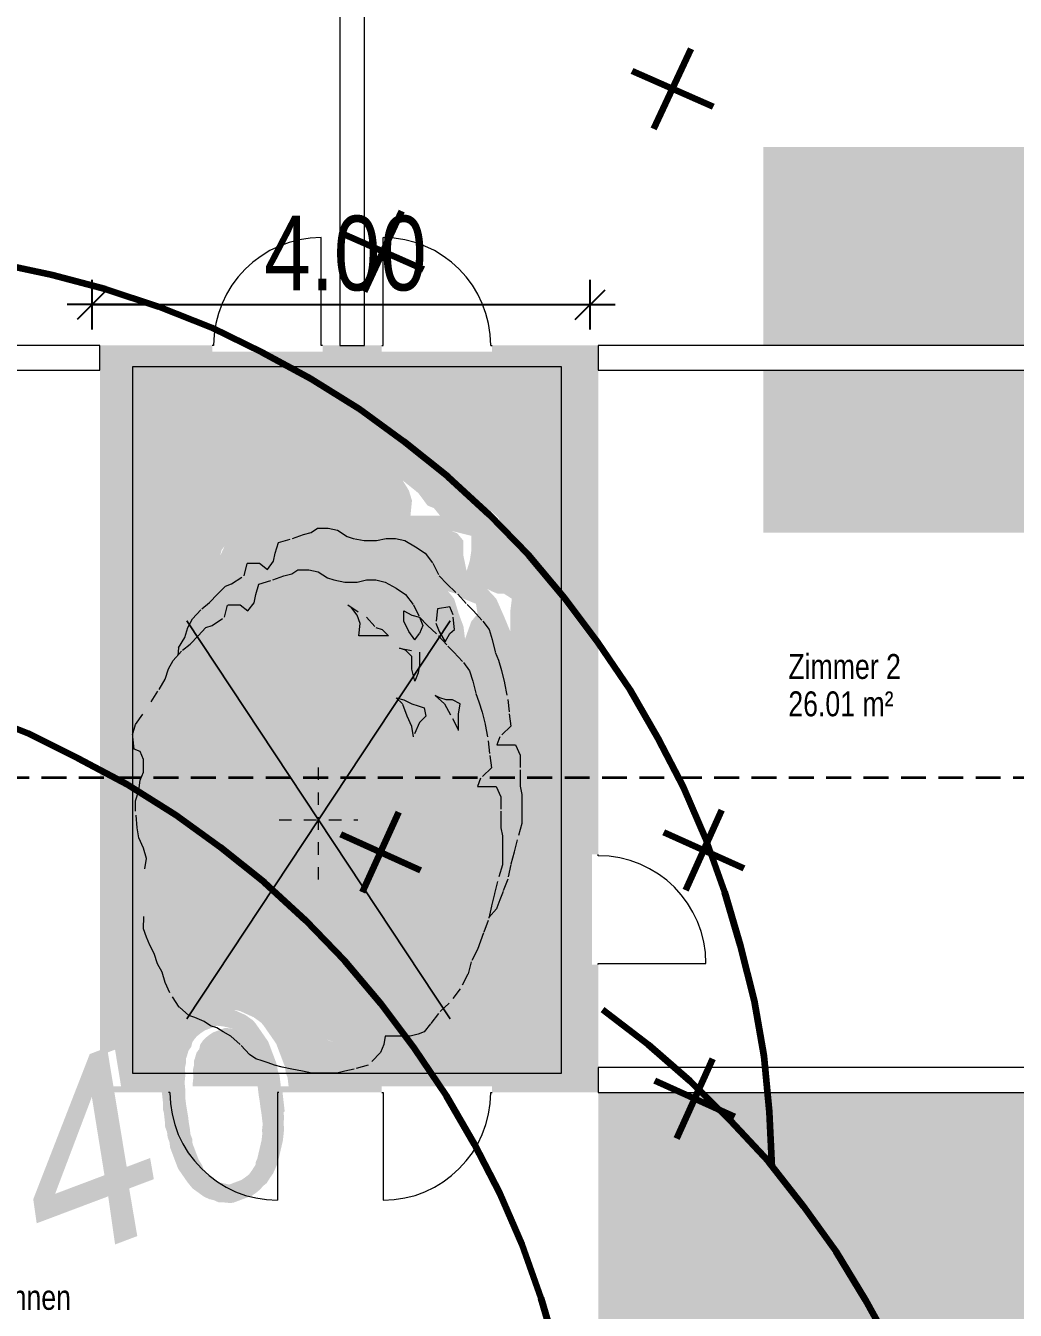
# Model space of a CAD drawing. Header units: metres. Extents: x -47 to 309, y -25 to 105.
# Drawn here: x 163.18 to 171.12, y 32.74 to 43.05 of the extents above; entities that cross this region are included whole.
import ezdxf

# ---------------------------------------------------------------- set-up
doc = ezdxf.new("R2010")
doc.units = ezdxf.units.M
doc.header["$XCLIPFRAME"] = 2
doc.header["$PDMODE"] = 65
for name, pattern in [('ACAD_ISO14W100_S12', [9.9, 0, -9.9]), ('AUSGEZOGEN', [0]), ('PUNKT2_S9', [0.001, 0, -0.001]), ('VERDECKT2_S2', [0.27, 0.2, -0.07])]:
    doc.linetypes.add(name, pattern=pattern)
for name, color, linetype, lineweight in [('XR$1$Maßlinie 1_100', 7, 'AUSGEZOGEN', 13), ('XR$1$STANDARD_1', 7, 'AUSGEZOGEN', 25), ('XR$2$Architektur Allgemein', 7, 'AUSGEZOGEN', 13), ('XR$2$Aussenanlagen_ Begrünung', 7, 'ACAD_ISO14W100_S12', 18), ('XR$2$Baum', 7, 'ACAD_ISO14W100_S12', 18), ('XR$2$Baum-Design-1', 7, 'ACAD_ISO14W100_S12', 18), ('XR$2$Baum-Design-2', 7, 'ACAD_ISO14W100_S12', 18), ('XR$2$Beschriften_1', 7, 'AUSGEZOGEN', 13), ('XR$2$Möblierung', 7, 'AUSGEZOGEN', 13), ('XR$2$STANDARD_1', 7, 'AUSGEZOGEN', 25), ('XR$2$Tür', 7, 'AUSGEZOGEN', 13), ('XR$2$Tür 2D', 7, 'AUSGEZOGEN', 13), ('XR$2$Wand Holz nicht tragend', 7, 'AUSGEZOGEN', 13), ('XR$2$Wand Holz tragend', 7, 'AUSGEZOGEN', 13)]:
    doc.layers.add(name, color=color, linetype=linetype, lineweight=lineweight)
doc.styles.add('ARIAL', font='arial.ttf')
doc.styles.add('Posterama Text Light', font='')
doc.styles.get('Posterama Text Light').set_extended_font_data('Posterama Text Light')
doc.dimstyles.new('DIMSTYLE_2', dxfattribs={"dimtxt": 0.6, "dimasz": 0.4, "dimexe": 0, "dimexo": 1e-06, "dimgap": 0.3, "dimtad": 2, "dimrnd": 0.01, "dimzin": 4, "dimdsep": 46, "dimtxsty": 'ARIAL', "dimblk1": 'ALL_ML_STRICH', "dimblk2": 'ALL_ML_STRICH', "dimsah": 1, "dimcen": 0, "dimse1": 1, "dimse2": 1, "dimclrd": 7, "dimclre": 7, "dimclrt": 7, "dimadec": 0, "dimazin": 0, "dimtfac": 1, "dimtdec": 0, "dimtix": 1, "dimtmove": 2, "dimatfit": 3, "dimfxl": 0, "dimtzin": 0, "dimlwd": 0, "dimlwe": 25, "dimarcsym": 0})
picture_1 = doc.add_image_def('image4.jpg', size_in_pixel=(490, 507))
picture_2 = doc.add_image_def('image5.jpg', size_in_pixel=(490, 507))
picture_3 = doc.add_image_def('image6.jpg', size_in_pixel=(256, 256))

# ---------------------------------------------------------------- blocks, each defined once
blk = doc.blocks.new('ALL_ML_STRICH')
at = {"color": 0, "linetype": 'ByBlock', "lineweight": -2}
for p, q in [((-0.3, -0.3), (0.3, 0.3)), ((0, -0.5), (0, 0.5)), ((-1, 0), (0.5, 0))]:
    blk.add_line(p, q, dxfattribs=at)
blk = doc.blocks.new('*D10')
at = {"layer": 'DEFPOINTS', "color": 7, "linetype": 'AUSGEZOGEN', "lineweight": 25, "transparency": 33554687}
for p in [(163.709, 40.812), (163.709, 40.502), (167.709, 40.502)]:
    blk.add_point(p, dxfattribs=at)
at = {"layer": 'XR$1$Maßlinie 1_100', "color": 7, "linetype": 'AUSGEZOGEN', "lineweight": -2, "transparency": 33554687}
blk.add_line((163.709, 40.812), (167.709, 40.812), dxfattribs=at)
at = {"layer": 'XR$1$Maßlinie 1_100', "color": 7, "linetype": 'AUSGEZOGEN', "lineweight": 25, "transparency": 33554687, "xscale": 0.4, "yscale": 0.4, "zscale": 0.4, "rotation": 180}
blk.add_blockref('ALL_ML_STRICH', (163.709, 40.812), dxfattribs=at)
at = {"layer": 'XR$1$Maßlinie 1_100', "color": 7, "linetype": 'AUSGEZOGEN', "lineweight": 25, "transparency": 33554687, "xscale": 0.4, "yscale": 0.4, "zscale": 0.4}
blk.add_blockref('ALL_ML_STRICH', (167.709, 40.812), dxfattribs=at)
at = {"layer": 'XR$1$Maßlinie 1_100', "color": 7, "linetype": 'AUSGEZOGEN', "lineweight": 25, "transparency": 33554687, "insert": (165.744, 41.222), "char_height": 0.6, "width": 1.92, "attachment_point": 5, "style": 'ARIAL'}
blk.add_mtext('\\W0.80;\\A1;{\\A1;{4.00\\H0.396000;\\S^ ;}}', dxfattribs=at)
blk = doc.blocks.new('AUA-BAUM__$F1', base_point=(2.36, 42.124))
at = {"layer": 'XR$2$Baum-Design-1', "color": 7, "linetype": 'AUSGEZOGEN', "lineweight": 13, "transparency": 33554687}
blk.add_3dface([(0.691, 40.455), (4.029, 43.793), (4.029, 43.793, 5), (0.691, 40.455, 5)], dxfattribs=at)
at = {"layer": 'XR$2$Baum-Design-2', "color": 7, "linetype": 'AUSGEZOGEN', "lineweight": 13, "transparency": 33554687}
blk.add_3dface([(4.029, 40.455), (0.691, 43.793), (0.691, 43.793, 5), (4.029, 40.455, 5)], dxfattribs=at)
blk = doc.blocks.new('AUA-BAUM__$F2', base_point=(2.36, 42.124))
at = {"layer": 'XR$2$Baum', "transparency": 33554687}
for p, q in [((3.584, 43.634), (3.643, 43.686)), ((4.028, 43.687), (4.088, 43.721)), ((0.584, 43.566), (0.574, 43.504)), ((3.465, 43.547), (3.386, 43.565)), ((3.425, 43.098), (3.346, 43.149)), ((3.901, 43.149), (3.841, 43.167)), ((0.139, 41.211), (0.158, 41.713)), ((4.618, 41.38), (4.522, 41.305))]:
    blk.add_line(p, q, dxfattribs=at)
for points in [[(0.584, 43.566), (0.663, 43.653), (0.702, 43.739), (0.762, 43.809), (0.881, 43.895), (0.979, 43.947), (1.079, 44.016), (1.178, 44.085), (1.257, 44.103), (1.415, 44.172), (1.455, 44.276), (1.534, 44.276), (1.613, 44.276), (1.712, 44.224), (1.791, 44.293), (1.811, 44.362), (1.851, 44.449), (2.029, 44.484), (2.168, 44.518), (2.267, 44.535), (2.346, 44.57), (2.484, 44.57), (2.603, 44.553), (2.722, 44.501), (2.801, 44.484), (2.94, 44.466), (3.098, 44.466), (3.217, 44.484), (3.336, 44.484), (3.454, 44.466), (3.593, 44.414), (3.712, 44.362), (3.811, 44.276), (3.89, 44.172), (3.989, 44.103), (4.128, 44.016), (4.246, 43.93), (4.326, 43.878), (4.444, 43.791), (4.524, 43.722), (4.563, 43.636), (4.603, 43.532), (4.643, 43.463), (4.682, 43.376), (4.722, 43.272), (4.761, 43.134), (4.781, 43.013), (4.801, 42.909), (4.662, 42.822), (4.623, 42.753), (4.741, 42.753), (4.86, 42.753), (4.92, 42.667), (4.92, 42.545), (4.92, 42.476), (4.92, 42.407), (4.939, 42.338), (4.939, 42.251), (4.939, 42.182), (4.939, 42.095), (4.88, 41.957), (4.841, 41.853), (4.801, 41.749), (4.761, 41.628), (4.702, 41.525), (4.662, 41.455), (4.623, 41.386), (4.618, 41.38)], [(0.158, 41.713), (0.178, 41.8), (0.139, 41.886), (0.079, 41.973), (0.06, 42.059), (0.04, 42.198), (0.04, 42.284), (0.079, 42.371), (0.099, 42.457), (0.139, 42.526), (0.139, 42.63), (0.099, 42.699), (0.02, 42.717), (0, 42.838), (0.04, 42.924), (0.238, 43.115), (0.337, 43.219), (0.416, 43.305), (0.455, 43.392), (0.515, 43.461), (0.634, 43.547), (0.733, 43.599), (0.832, 43.669), (0.931, 43.738), (1.01, 43.755), (1.168, 43.824), (1.208, 43.928), (1.287, 43.928), (1.366, 43.928), (1.465, 43.876), (1.544, 43.945), (1.564, 44.015), (1.604, 44.101), (1.782, 44.136), (1.921, 44.17), (2.02, 44.188), (2.099, 44.222), (2.237, 44.222), (2.356, 44.205), (2.475, 44.153), (2.554, 44.136), (2.693, 44.118), (2.851, 44.118), (2.97, 44.136), (3.089, 44.136), (3.208, 44.118), (3.346, 44.067), (3.465, 44.015), (3.564, 43.928), (3.643, 43.824), (3.742, 43.755), (3.881, 43.669), (4, 43.582), (4.079, 43.53), (4.198, 43.444), (4.277, 43.374), (4.317, 43.288), (4.356, 43.184), (4.396, 43.115), (4.435, 43.028), (4.475, 42.924), (4.514, 42.786), (4.534, 42.665), (4.554, 42.561), (4.415, 42.474), (4.376, 42.405), (4.495, 42.405), (4.614, 42.405), (4.673, 42.319), (4.673, 42.198), (4.673, 42.128), (4.673, 42.059), (4.693, 41.99), (4.693, 41.903), (4.693, 41.834), (4.693, 41.748), (4.633, 41.609), (4.594, 41.505), (4.554, 41.402), (4.514, 41.28), (4.455, 41.177), (4.415, 41.107), (4.376, 41.038), (4.297, 40.934), (4.257, 40.831), (4.158, 40.709), (4.02, 40.588), (3.881, 40.502), (3.782, 40.415), (3.703, 40.346), (3.623, 40.329), (3.525, 40.311), (3.425, 40.311), (3.326, 40.311), (3.208, 40.311), (3.188, 40.242), (3.148, 40.173), (2.99, 40.069), (2.812, 40.035), (2.693, 40.017), (2.594, 40), (2.495, 40), (2.356, 40), (2.277, 40), (2.158, 40.017), (2.02, 40.035), (1.901, 40.052), (1.802, 40.069), (1.723, 40.086), (1.644, 40.104), (1.564, 40.121), (1.485, 40.156), (1.366, 40.242), (1.247, 40.311), (1.149, 40.346), (1.069, 40.381), (0.99, 40.398), (0.911, 40.433), (0.792, 40.467), (0.713, 40.484), (0.594, 40.554), (0.475, 40.675), (0.416, 40.761), (0.376, 40.848), (0.317, 40.917), (0.277, 41.004), (0.218, 41.073), (0.178, 41.142), (0.139, 41.211)], [(2.733, 43.928), (2.97, 43.824), (3.089, 43.738), (3.168, 43.72), (3.247, 43.669), (3.148, 43.669), (3.069, 43.669), (2.99, 43.669), (2.871, 43.669), (2.891, 43.772), (2.851, 43.842), (2.772, 43.911)], [(3.584, 43.634), (3.505, 43.703), (3.445, 43.79), (3.445, 43.876), (3.544, 43.842), (3.643, 43.824), (3.683, 43.755), (3.643, 43.686)], [(4.088, 43.721), (4.068, 43.843), (4.028, 43.912), (3.87, 43.895), (3.85, 43.773), (3.89, 43.704), (3.969, 43.618), (4.028, 43.687)], [(3.386, 43.565), (3.643, 43.53), (3.643, 43.426), (3.623, 43.357), (3.584, 43.288), (3.544, 43.392), (3.544, 43.495), (3.465, 43.547)], [(3.346, 43.149), (3.445, 43.132), (3.544, 43.098), (3.623, 43.08), (3.703, 43.063), (3.722, 42.994), (3.643, 42.942), (3.564, 42.821), (3.544, 42.907), (3.485, 42.994), (3.425, 43.098)], [(3.841, 43.167), (3.96, 43.098), (4.059, 42.976), (4.138, 42.873), (4.138, 42.942), (4.138, 43.011), (4.158, 43.098), (4.059, 43.132), (3.98, 43.132), (3.901, 43.149)]]:
    blk.add_lwpolyline(points, dxfattribs=at)
at = {"layer": 'XR$2$Baum', "color": 7, "linetype": 'AUSGEZOGEN', "lineweight": 13, "transparency": 33554687}
image = blk.add_image(picture_1, insert=(0, 40), size_in_units=(5.445, 5.922), dxfattribs=at)
image.set_boundary_path([(-0.5, 506.5), (489.5, 506.5), (489.5, -0.5), (-0.5, -0.5), (-0.5, 506.5)])
image.dxf.flags = 15
image = blk.add_image(picture_2, insert=(0, 40), size_in_units=(5.445, 5.922), dxfattribs=at)
image.set_boundary_path([(-0.5, 506.5), (489.5, 506.5), (489.5, -0.5), (-0.5, -0.5), (-0.5, 506.5)])
image.dxf.flags = 15
blk = doc.blocks.new('AUA-BAUM__$F3', base_point=(2.36, 42.124))
at = {"layer": 'XR$2$Architektur Allgemein', "color": 7, "linetype": 'PUNKT2_S9', "lineweight": 13, "transparency": 33554687}
for p, q in [((2.36, 41.624), (2.36, 42.624)), ((1.86, 42.124), (2.86, 42.124))]:
    blk.add_line(p, q, dxfattribs=at)

msp = doc.modelspace()

# ---------------------------------------------------------------- hatches: boundary and pattern name
at = {"layer": 'XR$1$STANDARD_1', "linetype": 'AUSGEZOGEN', "lineweight": 140, "transparency": 33554687}
h = msp.add_hatch(color=7, dxfattribs=at)
h.set_gradient(color2=(0, 0, 0), one_color=1)
h.paths.add_polyline_path([(164.6024, 35.1369), (164.5232, 35.107), (164.4873, 35.0822), (164.4614, 35.0611), (164.4552, 35.0475), (164.433, 35.0165), (164.4008, 34.9817), (164.3786, 34.9507), (164.36, 34.9098), (164.344, 34.8924), (164.6547, 34.9982), (164.7141, 35.0206), (164.7612, 35.0158), (164.7984, 35.0072), (164.8355, 34.9985), (164.8566, 34.9726), (164.8876, 34.9503), (164.9087, 34.9243), (164.9336, 34.8885), (165.012, 34.6805), (165.017, 34.6372), (165.0319, 34.5976), (165.0369, 34.5542), (165.042, 34.5109), (165.047, 34.4675), (165.0558, 34.4143), (165.0608, 34.3709), (165.0695, 34.3177), (165.0746, 34.2743), (165.0796, 34.231), (165.0747, 34.1839), (165.076, 34.1505), (165.0711, 34.1034), (165.0625, 34.0662), (165.0539, 34.0291), (165.0453, 33.9919), (165.0367, 33.9547), (165.0244, 33.9274), (165.0219, 33.9039), (164.9935, 33.8593), (164.9713, 33.8283), (164.9453, 33.8072), (164.9094, 33.7823), (164.8797, 33.7711), (165.1805, 33.8732), (165.199, 33.9141), (165.2076, 33.9513), (165.2162, 33.9884), (165.2249, 34.0256), (165.2335, 34.0628), (165.2421, 34.1), (165.2469, 34.147), (165.2518, 34.1941), (165.2468, 34.2375), (165.2517, 34.2845), (165.2466, 34.3279), (165.2565, 34.3316), (165.2515, 34.375), (165.2465, 34.4183), (165.2415, 34.4617), (165.2364, 34.505), (165.2252, 34.5347), (165.2202, 34.578), (165.2152, 34.6214), (165.2003, 34.661), (165.1952, 34.7043), (165.1243, 34.8925), (165.0995, 34.9284), (165.0747, 34.9643), (165.0498, 35.0001), (165.025, 35.036), (165.0039, 35.062), (164.9729, 35.0842), (164.9419, 35.1065), (164.9146, 35.1188), (164.8737, 35.1373), (164.8328, 35.1558), (164.7956, 35.1645), (164.7622, 35.1632), (164.7151, 35.168), (164.6817, 35.1667), (164.6421, 35.1518)], flags=0)
h = msp.add_hatch(color=7, dxfattribs=at)
h.set_gradient(color2=(0, 0, 0), one_color=1)
h.paths.add_polyline_path([(164.344, 34.8924), (164.3354, 34.8553), (164.3169, 34.8144), (164.3082, 34.7772), (164.2996, 34.74), (164.2849, 34.6892), (164.2886, 34.6793), (164.28, 34.6421), (164.2813, 34.6087), (164.2727, 34.5715), (164.2777, 34.5282), (164.2691, 34.491), (164.2741, 34.4477), (164.2791, 34.4043), (164.278, 34.3473), (164.2855, 34.3275), (164.2905, 34.2842), (164.2955, 34.2408), (164.2968, 34.2074), (164.3117, 34.1678), (164.3168, 34.1244), (164.3317, 34.0848), (164.3367, 34.0415), (164.4002, 33.8731), (164.425, 33.8373), (164.4498, 33.8014), (164.4747, 33.7655), (164.4958, 33.7395), (164.5169, 33.7135), (164.5479, 33.6913), (164.5789, 33.6691), (164.6099, 33.6468), (164.6508, 33.6283), (164.688, 33.6197), (164.7289, 33.6012), (164.7623, 33.6025), (164.8094, 33.5976), (164.8428, 33.5989), (164.9914, 33.6549), (165.0272, 33.6797), (165.0532, 33.7008), (165.0854, 33.7355), (165.1113, 33.7566), (165.1398, 33.8013), (165.162, 33.8323), (165.1682, 33.8459), (165.1805, 33.8732), (164.8797, 33.7711), (164.8104, 33.745), (164.7732, 33.7536), (164.736, 33.7622), (164.7088, 33.7746), (164.6641, 33.803), (164.6604, 33.8129), (164.6294, 33.8351), (164.6083, 33.8611), (164.5934, 33.9007), (164.5648, 33.9465), (164.5163, 34.0752), (164.515, 34.1087), (164.5, 34.1483), (164.495, 34.1916), (164.4863, 34.2449), (164.4812, 34.2882), (164.4725, 34.3415), (164.4637, 34.3947), (164.4587, 34.4381), (164.4598, 34.495), (164.4548, 34.5384), (164.4535, 34.5718), (164.4584, 34.6189), (164.4571, 34.6523), (164.4558, 34.6858), (164.4644, 34.723), (164.4631, 34.7564), (164.4693, 34.77), (164.4841, 34.8208), (164.5063, 34.8518), (164.5149, 34.889), (164.5372, 34.92), (164.5532, 34.9374), (164.5792, 34.9585), (164.6151, 34.9833), (164.6547, 34.9982)], flags=0)
h = msp.add_hatch(color=7, dxfattribs=at)
h.set_gradient(color2=(0, 0, 0), one_color=1)
h.paths.add_polyline_path([(163.83, 34.8458), (163.6914, 34.7935), (163.2375, 33.6272), (163.2651, 33.434), (163.8394, 33.6505), (163.8946, 33.2641), (164.0728, 33.3313), (164.0078, 33.7139), (164.2058, 33.7886), (164.1758, 33.9582), (163.4133, 33.6708), (163.7081, 34.4492)], flags=0)
h = msp.add_hatch(color=7, dxfattribs=at)
h.set_gradient(color2=(0, 0, 0), one_color=1)
h.paths.add_polyline_path([(163.83, 34.8458), (163.7081, 34.4492), (163.8094, 33.8201), (163.4133, 33.6708), (163.9877, 33.8873)], flags=0)
at = {"layer": 'XR$2$STANDARD_1', "linetype": 'AUSGEZOGEN', "lineweight": 25, "transparency": 33554687}
for points in [[(163.8228, 37.0657), (164.0604, 36.9384), (164.4493, 36.696), (164.4493, 40.4348), (163.8228, 40.4348)], [(165.0875, 40.4348), (164.4493, 40.4348), (164.4493, 38.1464), (164.4745, 38.2475), (164.5997, 38.47), (164.6624, 38.5914), (164.7125, 38.6925), (164.7488, 38.8393), (164.8127, 38.9251), (164.8185, 38.9979), (164.8686, 39.099), (164.8936, 39.2001), (164.9312, 39.281), (165.0064, 39.3821), (165.069, 39.4429), (165.1317, 39.5239), (165.1944, 39.6046), (165.2445, 39.6249), (165.3445, 39.7059), (165.3697, 39.8271), (165.4699, 39.8271), (165.5325, 39.7665), (165.5826, 39.8474), (165.5952, 39.9284), (165.6201, 40.0295), (165.7371, 40.0714), (165.5352, 40.1973), (165.1385, 40.4097)], [(165.1385, 40.4097), (165.5352, 40.1973), (165.7367, 40.0717), (165.8206, 40.1104), (165.8833, 40.1306), (165.9333, 40.171), (166.0209, 40.171), (166.0962, 40.1509), (166.1713, 40.0901), (166.2214, 40.0699), (166.3091, 40.0496), (166.4093, 40.0496), (166.4844, 40.0699), (166.5597, 40.0699), (166.6348, 40.0496), (166.7225, 39.989), (166.7978, 39.9284), (166.8603, 39.8271), (166.9104, 39.7059), (166.9731, 39.6249), (167.0608, 39.5239), (167.1359, 39.4226), (167.186, 39.362), (167.2611, 39.2609), (167.3112, 39.18), (167.3364, 39.0789), (167.3613, 38.9575), (167.3865, 38.8765), (167.4115, 38.7754), (167.4366, 38.654), (167.4478, 38.5814), (167.5658, 38.4405), (167.7228, 38.2319), (167.7228, 40.4348), (165.0875, 40.4348)], [(166.4844, 40.0699), (166.4093, 40.0496), (166.3091, 40.0496), (166.2214, 40.0699), (166.1713, 40.0901), (166.0962, 40.1509), (166.0209, 40.171), (165.9333, 40.171), (165.8833, 40.1306), (165.8206, 40.1104), (165.7367, 40.0717), (165.9196, 39.9576), (166.278, 39.6969), (166.322, 39.6617), (166.3283, 39.6634), (166.4036, 39.6634), (166.4787, 39.6431), (166.5663, 39.5825), (166.6416, 39.5219), (166.7041, 39.4206), (166.753, 39.3023), (166.9111, 39.1561), (166.885, 39.2398), (166.8976, 39.3815), (166.9978, 39.4017), (167.0228, 39.3208), (167.0354, 39.1792), (166.9978, 39.1387), (166.977, 39.0937), (167.2778, 38.7844), (167.4478, 38.5814), (167.4366, 38.654), (167.4115, 38.7754), (167.3865, 38.8765), (167.3613, 38.9575), (167.3364, 39.0789), (167.3112, 39.18), (167.2611, 39.2609), (167.186, 39.362), (167.1359, 39.4226), (167.0608, 39.5239), (166.9731, 39.6249), (166.9104, 39.7059), (166.8603, 39.8271), (166.7978, 39.9284), (166.7225, 39.989), (166.6348, 40.0496), (166.5597, 40.0699)], [(165.6201, 40.0295), (165.5952, 39.9284), (165.5826, 39.8474), (165.5325, 39.7665), (165.4699, 39.8271), (165.3697, 39.8271), (165.3445, 39.7059), (165.2445, 39.6249), (165.1944, 39.6046), (165.1317, 39.5239), (165.069, 39.4429), (165.0064, 39.3821), (164.9312, 39.281), (164.8936, 39.2001), (164.8686, 39.099), (164.8185, 38.9979), (164.8127, 38.9251), (164.8503, 38.9756), (164.9128, 39.0364), (164.9755, 39.1173), (165.0382, 39.1981), (165.0883, 39.2184), (165.1884, 39.2994), (165.2135, 39.4206), (165.3138, 39.4206), (165.3763, 39.36), (165.4264, 39.4409), (165.439, 39.5219), (165.464, 39.623), (165.5768, 39.6634), (165.6645, 39.7039), (165.7272, 39.7241), (165.7771, 39.7645), (165.8648, 39.7645), (165.9401, 39.7444), (166.0152, 39.6836), (166.0653, 39.6634), (166.153, 39.6431), (166.2532, 39.6431), (166.322, 39.6617), (166.278, 39.6969), (165.9196, 39.9576), (165.7371, 40.0714)], [(166.3283, 39.6634), (166.322, 39.6617), (166.6339, 39.4126), (166.753, 39.3023), (166.7041, 39.4206), (166.6416, 39.5219), (166.5663, 39.5825), (166.4787, 39.6431), (166.4036, 39.6634)], [(166.629, 39.36), (166.629, 39.2589), (166.6666, 39.1578), (166.7167, 39.0769), (166.7543, 39.1375), (166.7792, 39.2184), (166.7543, 39.2994), (166.6916, 39.3195)], [(166.885, 39.2398), (166.9102, 39.159), (166.9121, 39.1551), (166.9639, 39.1072), (166.977, 39.0937), (166.9978, 39.1387), (167.0354, 39.1792), (167.0228, 39.3208), (166.9978, 39.4017), (166.8976, 39.3815)], [(167.5618, 37.9461), (167.5243, 38.0473), (167.3739, 38.0473), (167.3989, 38.1281), (167.4866, 38.2293), (167.4742, 38.3506), (167.4616, 38.4923), (167.4478, 38.5814), (167.2778, 38.7844), (166.977, 39.0937), (166.9603, 39.0578), (166.9121, 39.1551), (166.7492, 39.3058), (166.817, 39.2184), (166.9046, 39.1173), (166.9797, 39.0161), (167.0298, 38.9555), (167.1049, 38.8544), (167.1551, 38.7734), (167.1802, 38.6724), (167.2052, 38.551), (167.2303, 38.47), (167.2553, 38.3689), (167.2805, 38.2475), (167.3054, 38.0858), (167.318, 37.9441), (167.3304, 37.8228), (167.2427, 37.7216), (167.2178, 37.6408), (167.3681, 37.6408), (167.4057, 37.5396), (167.4057, 37.2363), (167.4181, 37.1553), (167.4181, 36.8721), (167.3805, 36.7104), (167.3556, 36.589), (167.3304, 36.4676), (167.3105, 36.3546), (167.3708, 36.4419), (167.3739, 36.4494), (167.3989, 36.5303), (167.424, 36.6112), (167.4616, 36.7325), (167.4866, 36.8741), (167.5117, 36.9955), (167.5367, 37.1169), (167.5742, 37.2786), (167.5742, 37.5619), (167.5618, 37.6428)], [(167.4478, 38.5814), (167.4616, 38.4923), (167.4742, 38.3506), (167.4866, 38.2293), (167.3989, 38.1281), (167.3739, 38.0473), (167.5243, 38.0473), (167.5618, 37.9461), (167.5618, 37.6428), (167.5742, 37.5619), (167.5742, 37.2786), (167.5367, 37.1169), (167.5117, 36.9955), (167.4866, 36.8741), (167.4616, 36.7325), (167.424, 36.6112), (167.3989, 36.5303), (167.3739, 36.4494), (167.3708, 36.4419), (167.3105, 36.3546), (167.3054, 36.326), (167.2679, 36.2047), (167.2427, 36.1238), (167.2178, 36.0429), (167.1676, 35.9215), (167.1427, 35.8001), (167.08, 35.6585), (166.9923, 35.517), (166.9046, 35.4159), (166.8419, 35.3148), (166.7918, 35.2338), (166.7417, 35.2135), (166.6792, 35.1934), (166.4787, 35.1934), (166.4661, 35.1124), (166.4411, 35.0315), (166.3409, 34.9102), (166.305, 34.8973), (166.3562, 34.8293), (167.7228, 34.8293), (167.7228, 38.2319), (167.5658, 38.4405)], [(164.4994, 37.135), (164.487, 37.2363), (164.4745, 37.398), (164.4745, 37.4991), (164.4994, 37.6003), (164.512, 37.7014), (164.5372, 37.7824), (164.5372, 37.9036), (164.512, 37.9846), (164.4619, 38.0049), (164.4493, 38.1464), (164.4493, 36.6955), (164.5452, 36.6257), (164.5496, 36.8318), (164.5621, 36.9329), (164.5372, 37.034)], [(163.8228, 37.0657), (163.8228, 34.8018), (163.8943, 34.8288), (163.9426, 34.5348), (164.3392, 34.5348), (164.3369, 34.5545), (164.3455, 34.5917), (164.3442, 34.6251), (164.3528, 34.6623), (164.3491, 34.6722), (164.3639, 34.723), (164.3811, 34.7974), (164.3996, 34.8383), (164.4082, 34.8754), (164.4243, 34.8928), (164.4428, 34.9337), (164.4493, 34.9428), (164.4493, 36.696), (164.0604, 36.9384)], [(164.6498, 35.9013), (164.6248, 36.0024), (164.5871, 36.0833), (164.5621, 36.1643), (164.5372, 36.2451), (164.5452, 36.6257), (164.4493, 36.6955), (164.4493, 34.9428), (164.465, 34.9647), (164.4972, 34.9995), (164.5194, 35.0305), (164.5256, 35.0441), (164.5516, 35.0652), (164.5875, 35.09), (164.7459, 35.1497), (164.7793, 35.151), (164.8264, 35.1462), (164.8599, 35.1475), (164.897, 35.1389), (165.0061, 35.0895), (165.0681, 35.045), (165.0892, 35.019), (165.1886, 34.8755), (165.206, 34.8293), (165.8899, 34.8293), (165.8148, 34.8495), (165.7272, 34.8698), (165.6157, 34.8996), (165.5393, 34.9304), (165.4891, 34.9507), (165.439, 34.9709), (165.3889, 35.0113), (165.3138, 35.1124), (165.2385, 35.1934), (165.176, 35.2338), (165.1259, 35.2743), (165.0758, 35.2945), (165.0256, 35.3349), (164.9505, 35.3754), (164.9004, 35.3956), (164.8251, 35.4765), (164.75, 35.618), (164.7125, 35.7193), (164.6873, 35.8204)], [(164.5372, 36.2451), (164.5621, 36.1643), (164.5871, 36.0833), (164.6248, 36.0024), (164.6498, 35.9013), (164.6873, 35.8204), (164.7125, 35.7193), (164.75, 35.618), (164.8251, 35.4765), (164.9004, 35.3956), (164.9505, 35.3754), (165.0256, 35.3349), (165.0758, 35.2945), (165.1259, 35.2743), (165.176, 35.2338), (165.2385, 35.1934), (165.3138, 35.1124), (165.3889, 35.0113), (165.439, 34.9709), (165.4891, 34.9507), (165.5393, 34.9304), (165.5894, 34.9102), (165.6519, 34.8899), (165.7272, 34.8698), (165.8148, 34.8495), (165.8899, 34.8293), (166.0904, 34.8293), (166.153, 34.8495), (166.2282, 34.8698), (166.305, 34.8973), (166.091, 35.1817), (165.8031, 35.5256), (165.4892, 35.8483), (165.1592, 36.1537), (164.8032, 36.438), (164.5452, 36.6257)], [(164.7783, 35.0036), (164.6793, 34.9663), (164.6434, 34.9415), (164.6175, 34.9204), (164.6014, 34.903), (164.5791, 34.872), (164.5693, 34.8293), (165.0137, 34.8293), (164.9978, 34.8715), (164.973, 34.9074), (164.9519, 34.9333), (164.9209, 34.9556), (164.8998, 34.9815), (164.8254, 34.9988)], [(166.153, 34.8495), (166.0904, 34.8293), (166.3562, 34.8293), (166.305, 34.8973), (166.2282, 34.8698)], [(164.5335, 34.753), (164.5273, 34.7394), (164.5286, 34.706), (164.52, 34.6688), (164.5226, 34.6019), (164.5177, 34.5548), (164.5185, 34.5348), (165.1014, 34.5348), (165.0961, 34.5806), (165.0812, 34.6202), (165.0762, 34.6635), (165.0137, 34.8293), (164.5666, 34.8293), (164.5483, 34.8038)], [(165.2595, 34.6873), (165.2645, 34.644), (165.2794, 34.6044), (165.2875, 34.5348), (166.5559, 34.5348), (166.3629, 34.8205), (166.3562, 34.8293), (165.206, 34.8293)], [(166.5559, 34.5348), (167.7228, 34.5348), (167.7228, 34.8293), (166.3562, 34.8293), (166.3629, 34.8205)]]:
    msp.add_hatch(color=254, dxfattribs=at).paths.add_polyline_path(points)
h = msp.add_hatch(color=254, dxfattribs=at)
h.paths.add_polyline_path([(166.7543, 39.2994), (166.7573, 39.2984), (166.6339, 39.4126), (166.322, 39.6617), (166.2532, 39.6431), (166.153, 39.6431), (166.0653, 39.6634), (166.0152, 39.6836), (165.9401, 39.7444), (165.8648, 39.7645), (165.7771, 39.7645), (165.7272, 39.7241), (165.6645, 39.7039), (165.5768, 39.6634), (165.464, 39.623), (165.439, 39.5219), (165.4264, 39.4409), (165.3763, 39.36), (165.3138, 39.4206), (165.2135, 39.4206), (165.1884, 39.2994), (165.0883, 39.2184), (165.0382, 39.1981), (164.9755, 39.1173), (164.9128, 39.0364), (164.8503, 38.9756), (164.775, 38.8745), (164.7375, 38.7936), (164.7125, 38.6925), (164.6624, 38.5914), (164.5997, 38.47), (164.4745, 38.2475), (164.4493, 38.1464), (164.4619, 38.0049), (164.512, 37.9846), (164.5372, 37.9036), (164.5372, 37.7824), (164.512, 37.7014), (164.4994, 37.6003), (164.4745, 37.4991), (164.4745, 37.398), (164.487, 37.2363), (164.4994, 37.135), (164.5372, 37.034), (164.5621, 36.9329), (164.5496, 36.8318), (164.5452, 36.6257), (164.8032, 36.438), (165.1592, 36.1537), (165.4892, 35.8483), (165.8031, 35.5256), (166.091, 35.1817), (166.305, 34.8973), (166.3409, 34.9102), (166.4411, 35.0315), (166.4661, 35.1124), (166.4787, 35.1934), (166.6792, 35.1934), (166.7417, 35.2135), (166.7918, 35.2338), (166.8419, 35.3148), (166.9046, 35.4159), (166.9923, 35.517), (167.08, 35.6585), (167.1427, 35.8001), (167.1676, 35.9215), (167.2178, 36.0429), (167.2427, 36.1238), (167.2679, 36.2047), (167.3054, 36.326), (167.3304, 36.4676), (167.3556, 36.589), (167.3805, 36.7104), (167.4181, 36.8721), (167.4181, 37.1553), (167.4057, 37.2363), (167.4057, 37.5396), (167.3681, 37.6408), (167.2178, 37.6408), (167.2427, 37.7216), (167.3304, 37.8228), (167.318, 37.9441), (167.3054, 38.0858), (167.2805, 38.2475), (167.2553, 38.3689), (167.2303, 38.47), (167.2052, 38.551), (167.1802, 38.6724), (167.1551, 38.7734), (167.1049, 38.8544), (167.0298, 38.9555), (166.9797, 39.0161), (166.9046, 39.1173), (166.817, 39.2184)])
h.paths.add_polyline_path([(166.6916, 38.7936), (166.6916, 38.915), (166.6416, 38.9756), (166.5915, 38.9959), (166.7543, 38.9555), (166.7543, 38.8341), (166.7417, 38.7531), (166.7167, 38.6724)], flags=16)
h.paths.add_polyline_path([(167.0674, 38.3486), (167.0674, 38.1869), (167.0173, 38.3082), (166.9547, 38.4499), (166.8795, 38.5307), (166.917, 38.5105), (166.9671, 38.4903), (167.0173, 38.4903), (167.08, 38.4499)], flags=16)
h.paths.add_polyline_path([(166.7041, 38.1261), (166.6916, 38.2274), (166.654, 38.3285), (166.6165, 38.4499), (166.5663, 38.5105), (166.629, 38.4903), (166.6916, 38.4499), (166.7417, 38.4295), (166.7918, 38.4094), (166.8044, 38.3285), (166.7543, 38.2678)], flags=16)
h.paths.add_polyline_path([(166.2532, 39.3195), (166.2031, 39.4005), (166.3283, 39.2994), (166.4036, 39.1981), (166.4537, 39.178), (166.5038, 39.1173), (166.2658, 39.1173), (166.2782, 39.2386)], flags=16)
h.paths.add_polyline_path([(166.7543, 39.2994), (166.7792, 39.2184), (166.7543, 39.1375), (166.7167, 39.0769), (166.6666, 39.1578), (166.629, 39.2589), (166.629, 39.36), (166.6916, 39.3195)], flags=16)
at = {"layer": 'XR$2$Wand Holz tragend', "linetype": 'AUSGEZOGEN', "lineweight": 25, "transparency": 33554687}
for points in [[(169.0978, 42.0767), (169.0978, 40.4848), (172.4178, 40.4848), (172.4178, 42.0767)], [(169.0978, 38.9796), (172.4178, 38.9796), (172.4178, 40.2848), (169.0978, 40.2848)], [(167.7728, 28.8619), (172.4178, 28.8619), (172.4178, 34.4848), (167.7728, 34.4848)]]:
    msp.add_hatch(color=4, dxfattribs=at).paths.add_polyline_path(points)
at = {"layer": 'XR$2$Wand Holz tragend', "lineweight": 18, "transparency": 33554687}
for points in [[(163.7728, 40.4848), (163.7728, 34.5348), (163.8228, 34.5348), (163.8228, 40.4848)], [(164.675, 40.4848), (163.8228, 40.4848), (163.8228, 40.4348), (164.675, 40.4348)], [(166.0355, 40.4848), (165.56, 40.4848), (165.56, 40.4348), (166.0355, 40.4348)], [(167.7228, 40.4848), (166.9205, 40.4848), (166.9205, 40.4348), (167.7228, 40.4348)], [(167.7728, 36.3966), (167.7728, 40.4848), (167.7228, 40.4848), (167.7228, 36.3966)], [(167.7728, 34.5348), (167.7728, 35.5116), (167.7228, 35.5116), (167.7228, 34.5348)], [(163.7728, 34.4848), (164.3243, 34.4848), (164.3243, 34.5348), (163.7728, 34.5348)], [(165.2093, 34.4848), (166.0355, 34.4848), (166.0355, 34.5348), (165.2093, 34.5348)], [(166.9205, 34.4848), (167.7728, 34.4848), (167.7728, 34.5348), (166.9205, 34.5348)]]:
    msp.add_hatch(color=255, dxfattribs=at).paths.add_polyline_path(points)

# ---------------------------------------------------------------- linework, layer by layer
at = {"layer": 'XR$1$STANDARD_1', "color": 62, "linetype": 'AUSGEZOGEN', "lineweight": 140, "transparency": 33554687}
for p, q in [((168.2199, 42.223), (168.5198, 42.8676)), ((168.0444, 42.6884), (168.6952, 42.4021)), ((165.8959, 40.9173), (166.1958, 41.5619)), ((165.7205, 41.3827), (166.3712, 41.0964)), ((165.8816, 36.094), (166.1716, 36.7349)), ((168.4765, 36.1107), (168.7665, 36.7516)), ((165.7062, 36.5594), (166.347, 36.2694)), ((168.3011, 36.5761), (168.942, 36.2861)), ((168.4031, 34.1151), (168.6931, 34.756)), ((168.2276, 34.5806), (168.8685, 34.2906))]:
    msp.add_line(p, q, dxfattribs=at)
at = {"layer": 'XR$1$STANDARD_1', "color": 3, "linetype": 'AUSGEZOGEN', "lineweight": 140, "transparency": 33554687}
for points in [[(169.1689, 33.8835), (169.1484, 34.3282), (169.1043, 34.7753), (169.0267, 35.221), (168.9157, 35.6655), (168.7887, 36.0926), (168.6381, 36.5222), (168.4615, 36.9307), (168.2553, 37.3279), (168.0292, 37.7177), (167.7734, 38.0963), (167.5015, 38.4575), (167.2136, 38.8014), (166.8997, 39.1242), (166.5697, 39.4296), (166.2137, 39.7139), (165.8553, 39.9746), (165.471, 40.2143), (165.0742, 40.4267), (164.6714, 40.6254), (164.2462, 40.7932), (163.8186, 40.9374), (163.3924, 41.0481), (162.95, 41.1415)], [(167.441, 32.4067), (167.3139, 32.8338), (167.1634, 33.2634), (166.9868, 33.6718), (166.7805, 34.0691), (166.5544, 34.4589), (166.2986, 34.8375), (166.0268, 35.1987), (165.7388, 35.5426), (165.4249, 35.8653), (165.0949, 36.1707), (164.739, 36.455), (164.3806, 36.7158), (163.9962, 36.9554), (163.5995, 37.1678), (163.1966, 37.3666), (162.7715, 37.5343)], [(170.14, 32.4174), (169.9201, 32.8208), (169.6841, 33.2069), (169.4221, 33.5718), (169.1404, 33.9293), (168.8363, 34.2558), (168.5125, 34.5749), (168.1764, 34.8666), (167.8105, 35.1472)]]:
    msp.add_lwpolyline(points, dxfattribs=at)
at = {"layer": 'XR$2$Möblierung', "color": 5, "linetype": 'VERDECKT2_S2', "lineweight": 35, "transparency": 33554687}
msp.add_line((185.4039, 37.0117), (141.1487, 37.0117), dxfattribs=at)
at = {"layer": 'XR$2$Tür', "transparency": 33554687}
for p, q in [((164.685, 40.4848), (164.675, 40.4848)), ((165.56, 40.4848), (165.55, 40.4848)), ((166.0355, 40.4848), (166.0455, 40.4848)), ((166.9105, 40.4848), (166.9205, 40.4848)), ((167.7728, 36.3866), (167.7728, 36.3966)), ((167.7728, 35.5116), (167.7728, 35.5216)), ((164.3343, 34.4848), (164.3243, 34.4848)), ((165.2093, 34.4848), (165.1993, 34.4848)), ((166.0355, 34.4848), (166.0455, 34.4848)), ((166.9105, 34.4848), (166.9205, 34.4848))]:
    msp.add_line(p, q, dxfattribs=at)
at = {"layer": 'XR$2$Tür 2D', "transparency": 33554687}
for p, q in [((165.55, 40.4848), (165.55, 41.3498)), ((166.0455, 40.4848), (166.0455, 41.3498)), ((167.7728, 35.5216), (168.6378, 35.5216)), ((165.1993, 34.4848), (165.1993, 33.6198)), ((166.0455, 34.4848), (166.0455, 33.6198))]:
    msp.add_line(p, q, dxfattribs=at)
for centre, start, end in [((165.55, 40.4848), 90, 180), ((166.0455, 40.4848), 0, 90), ((167.7728, 35.5216), 0, 90), ((165.1993, 34.4848), 180, 270), ((166.0455, 34.4848), 270, 0)]:
    msp.add_arc(centre, 0.865, start, end, dxfattribs=at)

# ---------------------------------------------------------------- block references
at = {"layer": 'XR$2$Aussenanlagen_ Begrünung', "color": 7, "linetype": 'AUSGEZOGEN', "lineweight": 13, "transparency": 33554687, "xscale": 0.6326589844968535, "yscale": 0.9577846697799207, "rotation": 359.9999999999986}
for name in ['AUA-BAUM__$F2', 'AUA-BAUM__$F1', 'AUA-BAUM__$F3']:
    msp.add_blockref(name, (165.5275, 36.6735), dxfattribs=at)

# ---------------------------------------------------------------- texts
at = {"layer": 'XR$2$Beschriften_1', "color": 7, "linetype": 'AUSGEZOGEN', "lineweight": 25, "transparency": 33554687, "char_height": 0.2, "attachment_point": 7, "style": 'Posterama Text Light'}
for s, insert, width in [('\\A1;{\\fPosterama Text Light|i0|b0;\\H0.200000;\\W0.800000;\\C7;Zimmer 2}\\P', (169.2994, 37.8031), 1.04), ('\\A1;{\\fPosterama Text Light|i0|b0;\\H0.200000;\\W0.800000;\\C7;26.01 m²}\\P', (169.2994, 37.5031), 0.933333), ('\\A1;{\\fPosterama Text Light|i0|b0;\\H0.200000;\\W0.800000;\\C7;Essen / Kochen / Wohnen}\\P', (161.0663, 32.7363), 2.738667)]:
    msp.add_mtext(s, dxfattribs=dict(at, insert=insert, width=width))

# ---------------------------------------------------------------- dimensions: what is measured, and where the dimension line sits
at = {"layer": 'XR$1$Maßlinie 1_100', "color": 7, "linetype": 'AUSGEZOGEN', "lineweight": 25, "transparency": 33554687}
dim = msp.add_linear_dim(base=(167.7085, 40.8118), p1=(163.7085, 40.5018), p2=(167.7085, 40.5018), dimstyle='DIMSTYLE_2', override={"dimpost": '<>', "dimclrd": 7, "dimclre": 7, "dimclrt": 7, "dimlwd": 0, "dimlwe": 25}, dxfattribs=at)
dim.commit()
dim.dimension.update_dxf_attribs({"geometry": '*D10', "text_midpoint": (165.744, 41.222), "dimtype": 160})

# ---------------------------------------------------------------- pictures from other files: only their frames are drawn
at = {"layer": 'XR$2$Wand Holz nicht tragend', "lineweight": 18, "transparency": 33554687}
image = msp.add_image(picture_3, insert=(165.6978, 46.1048), size_in_units=(2.56, 2.56), rotation=-90, dxfattribs=at)
image.set_boundary_path([(-0.5, 255.5), (561.5, 255.5), (561.5, 235.5), (-0.5, 235.5), (-0.5, 255.5)])
image.dxf.flags = 15
image = msp.add_image(picture_3, insert=(163.7728, 40.4848), size_in_units=(2.56, 2.56), rotation=-180, dxfattribs=at)
image.set_boundary_path([(-0.5, 255.5), (459, 255.5), (459, 235.5), (-0.5, 235.5), (-0.5, 255.5)])
image.dxf.flags = 15
image = msp.add_image(picture_3, insert=(172.4178, 40.4848), size_in_units=(2.56, 2.56), rotation=-180, dxfattribs=at)
image.set_boundary_path([(-0.5, 255.5), (464, 255.5), (464, 235.5), (-0.5, 235.5), (-0.5, 255.5)])
image.dxf.flags = 15
image = msp.add_image(picture_3, insert=(167.7728, 34.4848), size_in_units=(2.56, 2.56), dxfattribs=at)
image.set_boundary_path([(-0.5, 255.5), (464, 255.5), (464, 235.5), (-0.5, 235.5), (-0.5, 255.5)])
image.dxf.flags = 15

doc.saveas('drawing.dxf')
